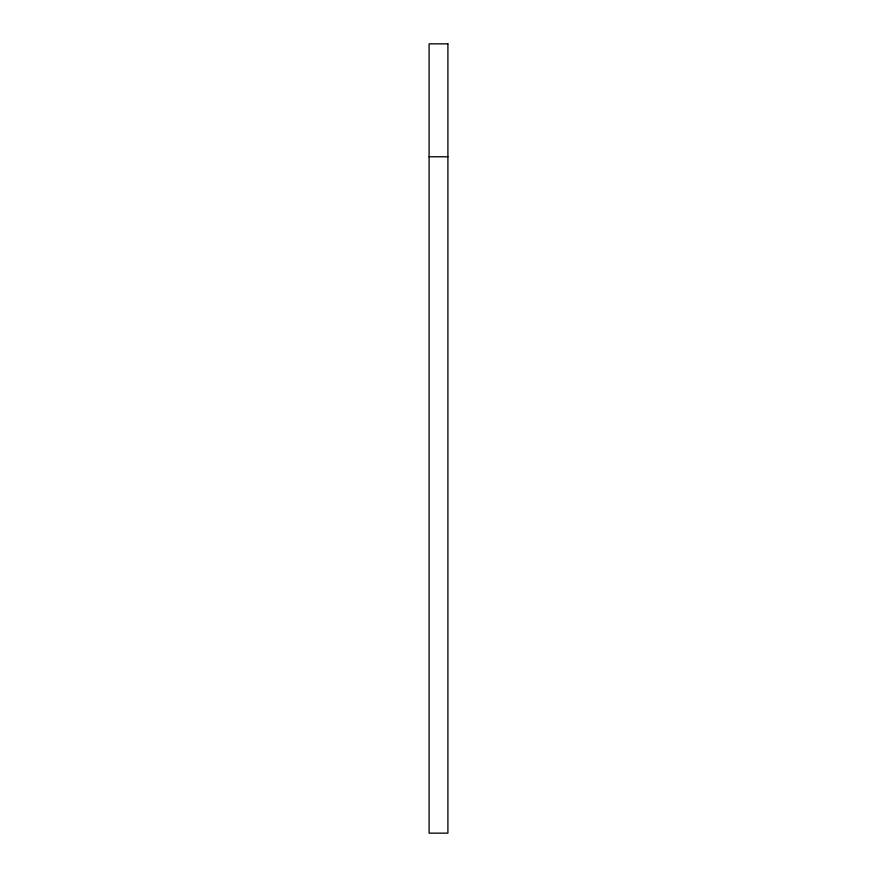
<?xml version="1.0" encoding="UTF-8"?>
<svg xmlns="http://www.w3.org/2000/svg" width="877" height="877" viewBox="0 0 877 877"><rect width="100%" height="100%" fill="white"/><g stroke="black" fill="none" stroke-linecap="round" stroke-linejoin="round"><path stroke-width="1.32" d="M429.094 156.764L447.906 156.764M447.906 43.85L429.094 43.85L429.094 833.15L447.906 833.15L447.906 43.85"/></g></svg>
